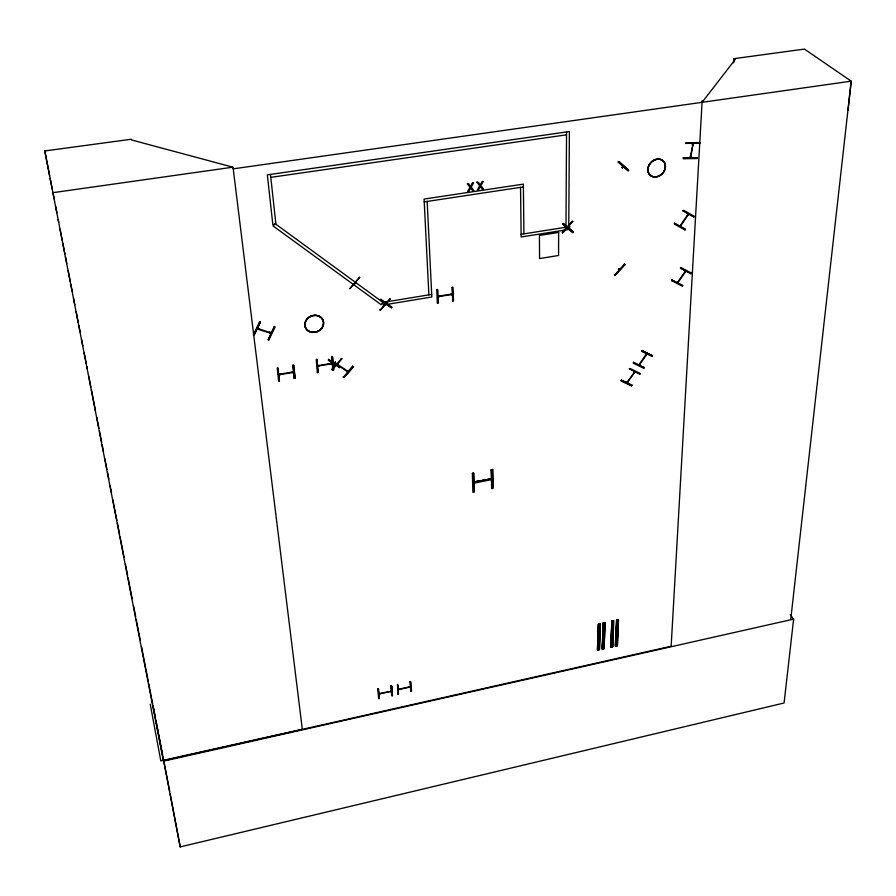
<?xml version="1.0" encoding="UTF-8"?>
<svg xmlns="http://www.w3.org/2000/svg" width="896" height="896" viewBox="0 0 896 896"><rect width="100%" height="100%" fill="white"/><g stroke="black" fill="none" stroke-linecap="round" stroke-linejoin="round"><path stroke-width="1.34" d="M697.122 157.808L683.39 158.066L697.2 157.73L697.054 158.525L683.312 158.76L683.133 157.674M565.992 227.214L566.541 131.936M337.064 364.773L338.442 364.885L337.781 365.344M348.253 371.594C346.73 369.186 346.27 372.848 348.141 371.448M597.419 650.014L598.371 624.03L599.256 623.806L598.338 649.813L597.531 650.037L598.371 624.03M597.778 649.746L598.651 623.773M600.387 623.594L599.794 623.538L598.595 649.79L599.525 623.784L600.41 623.571L599.402 649.622L600.41 623.571M599.917 623.504L598.864 649.533M603.187 623.056L602.213 649.051L603.355 622.642L603.994 622.832L603.019 648.827L603.87 622.888M604.262 622.81L603.344 648.805L604.262 622.81L605.147 622.597L604.016 648.637L605.125 622.619M610.68 647.058L612.024 620.67L612.674 620.872L611.587 646.856L610.68 647.058L611.856 621.085M611.094 646.789L612.058 620.827L611.453 646.901L612.674 620.872M612.898 620.827L611.912 646.834L612.718 646.61L611.811 646.811L612.898 620.827L613.816 620.626L612.696 646.632L613.323 620.57L612.114 646.576M612.226 646.554L613.323 620.57M615.339 646.072L616.515 620.11L617.389 619.898L616.75 619.696L615.339 646.072L616.246 645.87L615.653 645.837L616.896 619.83M616.19 645.926L617.254 619.942M616.235 645.893L617.389 619.898M617.77 619.842L616.504 645.848L617.893 619.461L618.531 619.651L617.378 645.635L617.714 619.875M616.773 645.59L617.971 619.595M617.31 645.68L618.038 619.595M690.099 157.864L690.861 156.262L690.581 157.853M692.664 143.472L692.373 145.074L693.202 143.506M702.162 100.722L671.149 646.251L163.363 760.693L44.8 150.965L131.286 139.227L131.51 139.944L232.904 167.182L233.128 168.862L851.2 81.166L848.042 110.219M328.653 359.218L328.294 360.214L339.45 367.573M339.842 367.102L328.72 359.587L339.954 367.069L339.427 367.674M733.69 62.854L733.981 58.666L804.474 49.09L851.2 81.166L790.81 618.912M491.434 479.763L491.378 478.8L474.018 482.171L474.051 483.168L491.389 479.651M567.56 227.517L568.467 228.446L568.915 227.752M790.317 614.69L793.621 619.125L784.09 702.99L180.208 846.91L152.958 705.398L155.366 717.685M685.989 143.573L686.123 142.755L699.933 142.554L699.787 143.36L685.664 143.27M690.704 157.55L690.133 157.707L693.157 143.763M690.603 157.696L693.112 143.618M634.581 371.526L633.696 372.77L634.973 371.762M639.946 364.101L638.77 364.997M645.926 354.715L646.453 354.973M647.091 353.965L645.882 354.805M688.688 214.11L687.378 215.264L688.318 213.898M677.342 282.722L678.261 281.411M398.328 693.862L397.533 684.342L397.813 694.478L398.496 694.322L397.656 684.645M379.232 698.499L378.302 688.61M377.843 689.147L378.661 698.757L379.355 698.6L378.381 688.554M336.885 364.56L338.33 364.93M437.506 303.218L437.573 289.699L438.278 303.15L437.472 303.285L436.934 289.834M569.811 226.856L569.094 226.072M354.805 283.506L355.802 283.416L354.838 283.606M623.414 166.779L622.742 166.544M317.352 372.523L316.221 359.475L316.994 359.397L318.181 372.411L317.363 372.546L318.035 372.322M316.837 359.363L317.946 372.389M692.978 144.771L692.362 144.771M279.373 380.99L277.794 368.054M684.981 229.925L685.328 229.32L674.565 223.328L685.462 229.264L684.992 229.936L674.229 224L674.386 223.003M671.787 280.694L672.123 280.045L682.774 285.578L682.326 286.238L671.798 280.605M682.651 285.634L672.101 280.168M631.971 385.302L621.566 380.285L621.242 380.901M621.41 379.926L621.253 380.923L631.658 385.874L631.803 384.877M633.45 362.174L633.304 363.171L643.698 368.234L644.022 367.651M685.966 143.394L699.754 143.181M679.986 226.016L681.218 225.042L679.907 226.195M278.734 374.371L280.291 374.002M293.63 372.254L291.984 372.534L293.574 371.806M677.421 282.542L677.992 282.733M684.757 271.925C685.283 273.246 684.555 270.726 685.922 271.074M634.827 371.963L626.797 382.581L627.469 381.494M627.077 382.872L627.984 381.685L627.368 381.662M646.946 354.166L646.43 353.909M253.389 334.88L259.594 321.832L260.366 322.123L254.173 335.138L253.389 334.88L254.027 335.003L260.232 322L253.949 335.026M317.565 365.691L317.923 366.162M258.787 328.877L257.152 328.866M258.742 328.44L258.362 329.414M330.926 363.395L330.826 364.056L330.926 363.328M332.293 363.698L317.755 366.117M270.122 332.506C269.842 334.085 272.328 332.931 269.595 331.99M268.901 339.92L268.128 339.662L274.411 326.67L268.296 339.685L268.89 339.898L275.117 326.973L274.187 326.346M437.998 296.229L439.522 295.893L439.331 296.632M439.622 296.442L438.021 296.699M452.256 293.91L450.867 294.65L452.458 293.933M378.941 693.65L380.352 693.672M391.429 691.208L390.309 691.51M409.405 686.762L410.547 686.952L398.283 689.685M334.309 363.048C335.798 364.146 335.003 360.842 335.53 362.533M573.149 231.65L572.869 232.613L573.294 232.03L563.203 223.541M385.426 305.166L384.81 304.864L385.818 303.8M386.053 304.349L384.821 304.92M616.47 645.837L617.378 645.635M384.81 304.73L385.37 305.122M683.122 210.986L683.592 210.302L694.333 216.317L693.862 217L682.797 210.661M679.997 226.072L688.229 214.032M680.366 226.274L688.598 214.234M604.128 648.614L603.243 648.794M602.112 649.029L603.019 648.827M598.562 649.768L599.469 649.566M691.365 273.123L690.984 273.773L680.467 268.162L680.926 267.501L680.445 267.994L690.962 273.605M671.798 280.706L671.944 279.698M677.432 282.598L685.474 271.006M677.802 282.8L685.843 271.197M652.042 356.205L652.49 355.734L652.064 356.373L641.67 351.243L642.118 350.605M639.968 373.968L629.261 368.726M638.859 364.885L646.554 353.853M639.128 365.176L646.99 354.077M634.85 371.818L627.301 382.659M643.698 368.234L643.843 367.237M629.619 368.894L639.946 374.125L640.382 373.498L629.91 368.48M568.422 227.427L569.274 226.621M622.014 167.35L622.563 167.832M279.104 374.83L279.037 374.248M292.23 371.963L292.298 372.557M438.323 296.722L438.301 296.117M702.072 102.334L735.157 59.562L733.981 58.666M379.075 693.616L391.171 691.32M398.261 689.349L410.39 686.65M359.598 277.334L349.731 288.781L359.71 277.211M380.968 299.365L392.034 307.238L391.485 307.866L380.52 299.813L381.035 299.354L380.296 299.611M334.32 363.104L335.182 362.118M385.202 305.2L386.109 304.248M334.701 363.362L335.574 362.376M332.125 369.69L341.723 358.77L331.643 369.41L332.259 369.813L341.656 358.523M343.93 377.586L353.45 366.722L352.946 366.363L353.483 366.766L343.918 377.574L343.134 376.779M618.352 162.21L618.923 161.549L628.656 170.229L628.085 170.867L618.05 161.896M562.946 224.381L572.846 232.557L562.946 224.381L563.248 223.429M562.531 232.826L572.69 221.547M572.824 221.682L572.275 221.222L562.117 232.501L562.666 232.949L572.544 221.346M622.014 167.563L622.798 166.589M622.35 167.866L623.291 166.891M569.688 226.957L568.4 228.323M619.024 268.778L618.52 269.136L619.371 269.842L619.718 269.27M625.083 264.645L615.093 275.498L614.354 274.803M683.144 210.829L693.941 216.787M641.749 351.042L652.142 356.171M690.301 156.464L690.883 156.554M257.365 328.418L258.933 328.922M618.89 161.549L628.611 170.206M618.464 162.008L628.074 170.699M384.832 304.685L384.182 304.349L384.709 303.8M604.531 622.563L603.658 648.525M355.309 283.136L355.802 283.416M472.371 473.379L473.782 473.222L474.354 492.016L472.898 492.307L472.371 473.379L473.491 473.043L473.894 490.638M619.472 269.92L618.565 269.27M399.28 689.506L398.16 689.707M318.942 365.994L318.886 365.344M451.147 294.067L451.17 294.672M280.146 374.718L280.19 373.576M293.339 372.445L278.947 374.786M347.738 371.907L336.997 364.638M568.176 227.248L568.915 227.954M163.464 761.186L793.621 619.125M391.608 695.363L392.482 695.666L391.698 686.045L392.437 695.632M410.682 691.107L411.544 691.41L410.883 681.811L410.021 681.531M377.854 689.158L378.549 689.013M391.731 686.078L390.869 685.776M379.008 694.019L391.294 691.242M473.973 481.981L491.422 478.878L473.962 481.858M491.523 469.672L492.688 469.56L493.102 488.331L491.646 488.622L491.288 469.605L491.915 487.099M491.221 469.84L492.688 469.56M278.891 374.338L293.429 371.829M279.507 381.08L278.69 381.226L277.234 368.155L278.018 368.066L279.35 380.677M294.146 378.101L295.131 378.358L293.63 365.333L295.12 378.347M292.734 365.109L293.709 365.355M332.931 369.858L333.626 369.802M332.651 369.555L333.637 369.813L332.506 356.787L333.547 369.779M317.722 365.669L332.102 363.272M431.704 294.392L382.939 302.422L381.013 304.595L273.112 225.971L275.094 223.653L382.939 302.422L383.118 305.043L431.827 297.002L427.168 201.443M331.542 356.563L332.539 356.821M438.155 296.206L452.301 293.955M438.166 296.677L452.323 294.414M452.771 300.765L453.477 300.698L453.029 287.302L452.413 287.37M452.458 300.474L453.488 300.709M521.114 234.304L568.758 226.778L568.333 226.274M436.934 289.867L437.517 289.374M424.234 201.88L523.387 186.917M477.053 182.347L478.184 182.179L480.222 184.957L482.059 181.597L483.258 181.418L480.894 185.674L483.459 189.067L482.317 189.246L480.334 186.525L478.542 189.806L477.344 189.986L479.662 185.808L476.795 182.011M270.794 177.363L566.518 134.814M52.45 192.741L233.027 167.16L302.322 729.378L160.798 760.883L150.237 704.211M293.003 365.422L294.414 378.414M410.29 681.89L410.782 691.13M257.69 328.44L271.197 332.942M391.496 307.686L380.61 299.779M270.984 333.39L257.41 329.034M341.253 358.49L341.846 358.915M621.69 380.296L632.094 385.258M621.253 380.822L631.646 385.862M644.134 367.618L633.618 362.533L643.989 367.718M680.848 267.512L691.443 273.112M331.778 356.843L333.01 369.869M337.333 364.258L348.141 371.515M384.619 303.901L385.134 304.203M389.693 298.502L390.197 299.107L380.408 310.307L379.904 309.714M618.867 268.755C621.152 270.872 618.363 267.411 618.52 269.326M563.528 223.776L573.429 231.986M573.25 232.098L563.382 223.765M625.15 264.712L624.344 263.95M343.448 377.238L352.688 365.96M390.97 685.798L391.709 695.386M389.917 298.861L380.094 310.027M278.79 374.819L280.235 374.102M258.406 328.082L258.664 328.765M44.8 150.965L49.627 175.683M50.154 178.427L52.304 189.414M52.842 192.158L54.174 199.024M55.518 205.89L56.862 212.755M58.195 219.621L58.733 222.376M60.077 229.242L62.216 240.229M62.754 242.973L64.893 253.96M65.43 256.704L66.774 263.57M68.107 270.435L70.258 281.422M70.795 284.166L72.128 291.032M73.472 297.909L74.805 304.774M76.149 311.64L78.288 322.627M78.826 325.371L80.17 332.237M81.502 339.102L82.846 345.968M84.19 352.834L86.33 363.821M86.867 366.565L87.405 369.32M88.738 376.186L90.888 387.173M91.426 389.917L95.435 410.514M96.779 417.379L98.918 428.366M99.456 431.11L101.606 442.098M102.144 444.853L103.477 451.718M104.821 458.584L106.96 469.571M107.498 472.315L108.842 479.181M110.174 486.046L111.518 492.912M112.851 499.778L116.872 520.386M117.41 523.13L119.56 534.117M120.086 536.861L124.107 557.458M125.451 564.323L127.59 575.31M128.128 578.054L132.149 598.662M133.493 605.528L135.632 616.515M136.17 619.259L140.19 639.856M141.523 646.722L148.221 681.061M148.758 683.805L152.701 704.054M155.893 720.418L158.021 731.326M158.558 734.048L162.546 754.499M163.083 757.232L168.93 787.226M169.198 788.592L169.714 791.302M170.218 794.013L180.208 846.91M270.469 174.406L275.912 224.258L272.843 224.717L267.344 174.854L569.397 131.522L568.736 229.454L521.147 236.992L520.542 187.354M292.891 365.512L294.302 378.504M331.722 356.955L332.819 369.947M391.082 686.101L391.787 695.822M410.211 681.979L410.861 691.566M428.882 294.851L424.088 199.058L523.365 184.128L523.914 233.856M452.278 287.336L452.85 300.765M452.234 287.448L452.682 300.843M492.509 469.482L492.89 486.92M558.634 232.422L558.566 255.483L539.549 258.563L539.437 235.458L558.634 232.422M603.389 622.798L602.414 648.794L603.389 622.798M472.371 183.042L470.546 186.402L468.485 183.624L467.354 183.792L469.986 187.253L467.678 191.442L468.877 191.262L470.658 187.981L472.662 190.691L473.805 190.523L471.218 187.118L473.581 182.862L472.371 183.042M624.635 264.264L614.656 275.15L624.68 264.309M642.074 350.594L652.512 355.746L642.107 350.594M312.581 332.394A9.531 8.333 -22.6 0 0 323.042 320.264A9.531 8.333 -22.6 0 0 307.093 319.054A9.531 8.333 -22.6 0 0 312.581 332.394A9.509 8.31 -22.6 0 0 323.03 320.286A9.509 8.31 -22.6 0 0 307.104 319.077A9.509 8.31 -22.6 0 0 312.592 332.382M312.502 332.248A9.565 8.355 -22.6 0 0 322.997 320.085A9.565 8.355 -22.6 0 0 306.992 318.864A9.565 8.355 -22.6 0 0 312.502 332.248M656.309 176.915A9.632 7.952 -47.5 0 0 664.474 162.568A9.61 7.941 -47.5 0 0 649.331 164.808A9.632 7.952 -47.5 0 0 656.309 176.915M664.474 162.568A9.632 7.952 -47.5 0 0 649.32 164.808A9.61 7.941 -47.5 0 0 656.309 176.882A9.61 7.941 -47.5 0 0 664.451 162.579M656.163 176.792A9.666 7.986 -47.5 0 0 664.362 162.4A9.666 7.986 -47.5 0 0 649.141 164.651A9.666 7.986 -47.5 0 0 656.163 176.792"/></g></svg>
